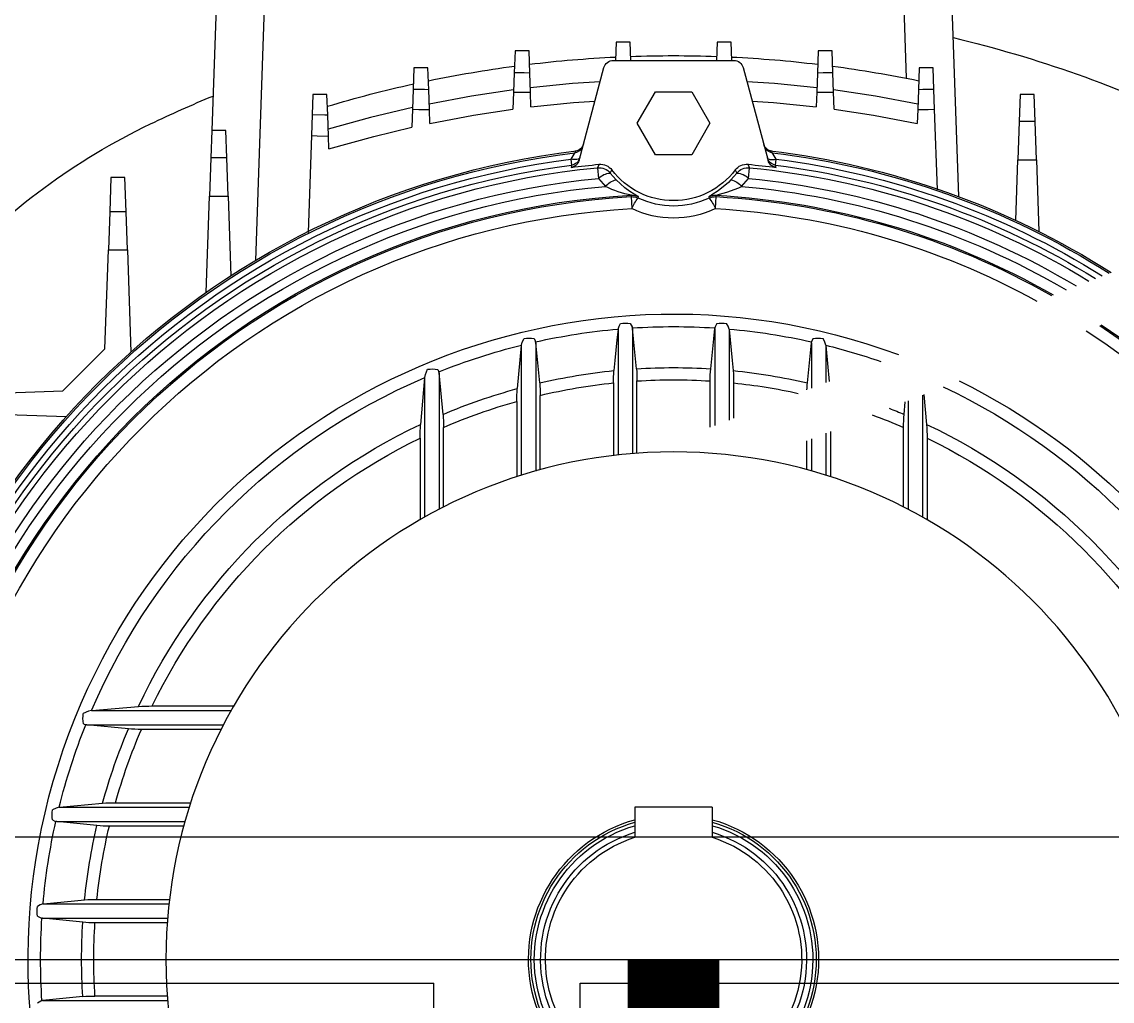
# Model space of a CAD drawing. Header units: millimetres. Extents: x 6561.5 to 6624.8, y 613.4 to 641.4.
# Drawn here: x 6612.2412 to 6612.4198, y 625.2381 to 625.3985 of the extents above; entities that cross this region are included whole.
import ezdxf

# ---------------------------------------------------------------- set-up
doc = ezdxf.new("R2010")
doc.units = ezdxf.units.MM
doc.linetypes.add('HIDDEN', pattern=[0.375, 0.25, -0.125])
doc.layers.add('01-HATCH', color=8, linetype='Continuous')

# ---------------------------------------------------------------- blocks, each defined once
blk = doc.blocks.new('A$Cbc02c842')
at = {"ltscale": 5}
for p, q in [((0.1536023603423473, 0.2832916296106873), (0.154767845321885, 0.3166667526823517)), ((0.1626796893690425, 0.316666752682238), (0.1621910205469703, 0.3026731085337246)), ((0.2687259167435059, 0.2728375928308537), (0.2671953687552104, 0.3166667526823517)), ((0.2751072128032774, 0.3166667526823517), (0.2758947011491273, 0.2941160369477416)), ((0.1742000364713476, 0.3035657048284861), (0.1743261903086477, 0.3071782780772878)), ((0.1743261903086477, 0.3071782780772878), (0.1766197011486383, 0.3071782780772878)), ((0.1766197011486383, 0.3071782780772878), (0.1767472342328347, 0.3035262083878365)), ((0.1907675182785624, 0.3055834193490341), (0.1908720236417594, 0.3085760614011974)), ((0.1908720236417594, 0.3085760614011974), (0.1931655344826595, 0.3085760614011974)), ((0.1931655344826595, 0.3085760614011974), (0.1932700398458564, 0.3055834193490341)), ((0.2073133516125836, 0.3055834193490341), (0.2074178569757805, 0.3085760614011974)), ((0.2074178569757805, 0.3085760614011974), (0.2097113678157712, 0.3085760614011974)), ((0.2097113678157712, 0.3085760614011974), (0.2098158731789681, 0.3055834193490341)), ((0.2238361572246959, 0.3035262083878365), (0.2239636903088922, 0.3071782780772878)), ((0.2239636903088922, 0.3071782780772878), (0.2262572011488828, 0.3071782780772878)), ((0.2262572011488828, 0.3071782780772878), (0.2263833549861829, 0.3035657048284861)), ((0.2101600946646158, 0.3055834193490341), (0.1904232967929147, 0.3055834193490341)), ((0.1576580895318784, 0.3008509568585964), (0.1577803569755361, 0.3043522383352979)), ((0.1577803569755361, 0.3043522383352979), (0.1600738678155267, 0.3043522383352979)), ((0.1600738678155267, 0.3043522383352979), (0.1601984027158778, 0.300786025381683)), ((0.1740895109544454, 0.3004006681423448), (0.1742000364713476, 0.3035657048284861)), ((0.1888939142347681, 0.304409882837092), (0.1848242115995617, 0.2892215458288661)), ((0.2157591798588783, 0.2892215458288661), (0.2116894772227624, 0.304409882837092)), ((0.2263833549861829, 0.3035657048284861), (0.2264938805030852, 0.3004006681423448)), ((0.2403849887416527, 0.300786025381683), (0.2405095236420038, 0.3043522383352979)), ((0.2405095236420038, 0.3043522383352979), (0.2428030344819945, 0.3043522383352979)), ((0.2428030344819945, 0.3043522383352979), (0.2429253019256521, 0.3008509568585964)), ((0.1767472342328347, 0.3035262083878365), (0.1768574572172383, 0.3003698350790387)), ((0.2237259342402922, 0.3003698350790387), (0.2238361572246959, 0.3035262083878365)), ((0.1410786696244486, 0.295570473207988), (0.1412345236424244, 0.3000335483366712)), ((0.1412345236424244, 0.3000335483366712), (0.143528034482415, 0.3000335483366712)), ((0.143528034482415, 0.3000335483366712), (0.1436838885003908, 0.295570473207988)), ((0.1575440491508289, 0.2975852676192403), (0.1576580895318784, 0.3008509568585964)), ((0.1601984027158778, 0.300786025381683), (0.1603119772300943, 0.2975336768437842)), ((0.1739918842342831, 0.2976050046412979), (0.1740895109544454, 0.3004006681423448)), ((0.1768574572172383, 0.3003698350790387), (0.1769408970751556, 0.2979804301873514)), ((0.197320747468666, 0.3004375860156756), (0.194349799208112, 0.2952917526823171)), ((0.2032626439888645, 0.3004375860156756), (0.197320747468666, 0.3004375860156756)), ((0.2062335922494185, 0.2952917526823171), (0.2032626439888645, 0.3004375860156756)), ((0.2236424943823749, 0.2979804301873514), (0.2237259342402922, 0.3003698350790387)), ((0.2264938805030852, 0.3004006681423448), (0.2265915072241569, 0.2976050046412979)), ((0.2402714142283457, 0.2975336768437842), (0.2403849887416527, 0.300786025381683)), ((0.2429253019256521, 0.3008509568585964), (0.2430393423067017, 0.2975852676192403)), ((0.2569355783546143, 0.2966035374095668), (0.2570553569751155, 0.3000335483366712)), ((0.2570553569751155, 0.3000335483366712), (0.2593488678151061, 0.3000335483366712)), ((0.2593488678151061, 0.3000335483366712), (0.2594655362320282, 0.2966926020093865)), ((0.1570835451332186, 0.2843981579362094), (0.1575440491508289, 0.2975852676192403)), ((0.1603119772300943, 0.2975336768437842), (0.1603906752700368, 0.295280059821323)), ((0.2401927161874937, 0.295280059821323), (0.2402714142283457, 0.2975336768437842)), ((0.2430393423067017, 0.2975852676192403), (0.2431420196601266, 0.2946449729344636)), ((0.2568169483004112, 0.2932064171374691), (0.2569355783546143, 0.2966035374095668)), ((0.2594655362320282, 0.2966926020093865), (0.2595847411869272, 0.2932790187259684)), ((0.1408596571120597, 0.289298775439363), (0.1410786696244486, 0.295570473207988)), ((0.1410786696244486, 0.295570473207988), (0.1436838885003908, 0.295570473207988)), ((0.1436838885003908, 0.295570473207988), (0.1439029010118702, 0.289298775439363)), ((0.194349799208112, 0.2952917526823171), (0.197320747468666, 0.2901459193489586)), ((0.2032626439888645, 0.2901459193489586), (0.2062335922494185, 0.2952917526823171)), ((0.2567430867613893, 0.2910912993998522), (0.2568169483004112, 0.2932064171374691)), ((0.2595847411869272, 0.2932790187259684), (0.2601388459345344, 0.2774115348254895)), ((0.2734453362911609, 0.2896529618190584), (0.2736011903091367, 0.2941160369477416)), ((0.2736011903091367, 0.2941160369477416), (0.2758947011491273, 0.2941160369477416)), ((0.2758947011491273, 0.2941160369477416), (0.2760505551671031, 0.2896529618190584)), ((0.1408596571120597, 0.289298775439363), (0.1404494930231976, 0.2775532126973417)), ((0.1439029010118702, 0.289298775439363), (0.1408596571120597, 0.289298775439363)), ((0.1442490706560875, 0.2793857738311658), (0.1439029010118702, 0.289298775439363)), ((0.1836024577235094, 0.2884580386200355), (0.1834793862501556, 0.2894176167998808)), ((0.197320747468666, 0.2901459193489586), (0.2032626439888645, 0.2901459193489586)), ((0.2171040052073749, 0.2894176167998808), (0.2169809337340212, 0.2884580386200355)), ((0.273226323778772, 0.2833812640503197), (0.2734453362911609, 0.2896529618190584)), ((0.2734453362911609, 0.2896529618190584), (0.2760505551671031, 0.2896529618190584)), ((0.2760505551671031, 0.2896529618190584), (0.2762695676785825, 0.2833812640503197)), ((0.1878340241721617, 0.28801200714571), (0.1880819565114962, 0.2885719669561126)), ((0.1880022764119076, 0.2862605793101807), (0.1878340241721617, 0.28801200714571)), ((0.1901958793807808, 0.2876419855811605), (0.1899254570837456, 0.2871186574740818)), ((0.2106579343737849, 0.2871186574740818), (0.2103875120776593, 0.2876419855811605)), ((0.2125014349460344, 0.2885719669561126), (0.2127493672853689, 0.28801200714571)), ((0.2127493672853689, 0.28801200714571), (0.2125811150465324, 0.2862605793101807)), ((0.1891436726912161, 0.2849585808455117), (0.1880022764119076, 0.2862605793101807)), ((0.1899254570837456, 0.2871186574740818), (0.1908876667177992, 0.2860136989599482)), ((0.2096957247397313, 0.2860136989599482), (0.2106579343737849, 0.2871186574740818)), ((0.2125811150465324, 0.2862605793101807), (0.2114397187663144, 0.2849585808455117)), ((0.2899501398208031, 0.2807990327809762), (0.2901470236422483, 0.286437047749871)), ((0.2901470236422483, 0.286437047749871), (0.2924405344822389, 0.286437047749871)), ((0.2924405344822389, 0.286437047749871), (0.2926374183036842, 0.2807990327809762)), ((0.1933389001744672, 0.2832742105496777), (0.1933841568954904, 0.2834984163163767)), ((0.1934480041984443, 0.2813136260755869), (0.1933389001744672, 0.2832742105496777)), ((0.1945396668818375, 0.2832695150407858), (0.1944878407314263, 0.2830490175713862)), ((0.2060955507261042, 0.2830490175713862), (0.206043724575693, 0.2832695150407858)), ((0.2072444912830633, 0.2832742105496777), (0.2071353872590862, 0.2813136260755869)), ((0.2071992345620401, 0.2834984163163767), (0.2072444912830633, 0.2832742105496777)), ((0.273226323778772, 0.2833812640503197), (0.2727702629392752, 0.2703213903361643)), ((0.2762695676785825, 0.2833812640503197), (0.273226323778772, 0.2833812640503197)), ((0.2768208941545254, 0.2675933394431809), (0.2762695676785825, 0.2833812640503197)), ((0.2897323349391172, 0.2745619170119085), (0.2899501398208031, 0.2807990327809762)), ((0.2899501398208031, 0.2807990327809762), (0.2926374183036842, 0.2807990327809762)), ((0.2926374183036842, 0.2807990327809762), (0.2928552231853701, 0.2745619170119085)), ((0.2897323349391172, 0.2745619170119085), (0.2891479462198276, 0.2578272136250348)), ((0.2928552231853701, 0.2745619170119085), (0.2897323349391172, 0.2745619170119085)), ((0.2934219963055966, 0.2583316583836108), (0.2928552231853701, 0.2745619170119085)), ((0.191206172289867, 0.2615883220567525), (0.1911920478580669, 0.2614937035055505)), ((0.1911920478580669, 0.2614937035055505), (0.1911920478580669, 0.2466894610111581)), ((0.1935580102665426, 0.2616518633396367), (0.1935389142074655, 0.261767077367324)), ((0.1935580102665426, 0.2616518633396367), (0.1935580102665426, 0.2457752239246815)), ((0.2070253811918974, 0.2616518633396367), (0.2070444772509745, 0.261767077367324)), ((0.2070253811918974, 0.2616518633396367), (0.2070253811918974, 0.2411852334817581)), ((0.2093772191676635, 0.2615883220567525), (0.2093913435994637, 0.2614937035055505)), ((0.2093913435994637, 0.2614937035055505), (0.2093913435994637, 0.2409588514727261)), ((0.1753688670553402, 0.2589464119504896), (0.1753587145251458, 0.2588692928239311)), ((0.1777246769327121, 0.2593553577996204), (0.1776994897020359, 0.2594952396972872)), ((0.1777246769327121, 0.2593553577996204), (0.1777246769327121, 0.2518934194160352)), ((0.178373931082433, 0.2527618558225981), (0.1777246769327121, 0.2593553577996204)), ((0.2222094603750975, 0.2527618558225981), (0.2228587145248184, 0.2593553577996204)), ((0.2228587145248184, 0.2593553577996204), (0.2228839017564042, 0.2594952396972872)), ((0.2228587145248184, 0.2593553577996204), (0.2228587145248184, 0.2383365148370444)), ((0.2252145244030999, 0.2589464119504896), (0.2252246769323847, 0.2588692928239311)), ((0.1753587145251458, 0.2588692928239311), (0.1748099588078276, 0.2530197024869381)), ((0.1753587145251458, 0.2588692928239311), (0.1753587145251458, 0.2528076565026254)), ((0.2252246769323847, 0.2588692928239311), (0.2252246769323847, 0.2376310364209644)), ((0.2252246769323847, 0.2588692928239311), (0.225884788432495, 0.2518326793877463)), ((0.3002899347632138, 0.2514637199259937), (0.2934219963055966, 0.2583316583836108)), ((0.2380456454077375, 0.2476181173971668), (0.2386920478586489, 0.2544349718227181)), ((0.2386920478586489, 0.2544349718227181), (0.2387231116019848, 0.2545994462915928)), ((0.2386920478586489, 0.2544349718227181), (0.2386920478586489, 0.232057082994686)), ((0.2388915362355419, 0.2549754832115809), (0.2387231116019848, 0.2545994462915928)), ((0.2410518733870504, 0.2536367749386841), (0.2410580102662152, 0.2535816471309431)), ((0.2410580102662152, 0.2535816471309431), (0.2410580102662152, 0.2307756254450055)), ((0.2410580102662152, 0.2535816471309431), (0.2417225343644986, 0.2459724724694183)), ((0.1904508472746329, 0.2527606322788074), (0.1904508472746329, 0.2469758700681837)), ((0.1942954093722165, 0.2454902838055091), (0.1942954093722165, 0.2530824847264626)), ((0.2062879820853141, 0.2412418638822942), (0.2062879820853141, 0.2530824847264626)), ((0.2101325441828976, 0.2527606322788074), (0.2101325441828976, 0.2408738538444481)), ((0.1592871081450085, 0.2508532867456665), (0.1588608570930319, 0.2459724724694183)), ((0.1595253811913153, 0.2507594602093945), (0.1595253811913153, 0.2307756254450055)), ((0.2221273747593386, 0.2385392093288488), (0.2221273747593386, 0.2507268388184798)), ((0.3165201933918524, 0.2508969468056534), (0.3002899347632138, 0.2514637199259937)), ((0.1618913435997911, 0.2498277977269368), (0.1618913435997911, 0.232057082994686)), ((0.162537746049793, 0.2476181173971668), (0.1623451603211379, 0.2496490949665144)), ((0.2259673758264853, 0.2497341868048011), (0.2259673758264853, 0.2373936816590572)), ((0.2997854900052062, 0.2471896698396563), (0.3165201933918524, 0.2477740585590595)), ((0.1626197486077672, 0.2324319350231576), (0.1626197486077672, 0.2454779271511711)), ((0.1746160156310452, 0.2448171096894498), (0.1746160156310452, 0.2373936816590572)), ((0.2379636428497633, 0.2324319350231576), (0.2379636428497633, 0.2454779271511711)), ((0.1587780164857122, 0.2437146542645792), (0.1587780164857122, 0.2303499456518807)), ((0.1753587145251458, 0.244524651663653), (0.1753587145251458, 0.2376310364209644)), ((0.1777246769327121, 0.2435929891811952), (0.1777246769327121, 0.2383365148370444)), ((0.1784560166981919, 0.2385392093288488), (0.1784560166981919, 0.2433050041229876)), ((0.2418053749718183, 0.2437146542645792), (0.2418053749718183, 0.2303499456518807)), ((0.2856729306442958, 0.1998470985917606), (0.2723082220320521, 0.1998470985917606)), ((0.2955399235108871, 0.1990997338863849), (0.2727339018249495, 0.1990997338863849)), ((0.2955399235108871, 0.1990997338863849), (0.287930748849476, 0.1997642579851231)), ((0.2955950513180596, 0.199093597006879), (0.2955399235108871, 0.1990997338863849)), ((0.2963932482027758, 0.1967337714784776), (0.2740153593742889, 0.1967337714784776)), ((0.2895763937769971, 0.1960873690282483), (0.2963932482027758, 0.1967337714784776)), ((0.2963932482027758, 0.1967337714784776), (0.2965577226716505, 0.1967648352224955)), ((0.2969337595916386, 0.196933259855939), (0.2965577226716505, 0.1967648352224955)), ((0.2743902114027605, 0.1960053664701604), (0.2874362035311151, 0.1960053664701604)), ((0.2916924631847451, 0.1840090994465413), (0.2793519580384327, 0.1840090994465413)), ((0.3008275692038751, 0.1832664005530091), (0.2937909557679177, 0.1839265120525511)), ((0.1939583623955059, 0.1832709193490132), (0.2066250290620246, 0.1832709193490132)), ((0.1939583623955059, 0.1832709193490132), (0.1939583623955059, 0.1783337774187999)), ((0.2066250290620246, 0.1832709193490132), (0.2066250290620246, 0.1783337774187999)), ((0.3008275692038751, 0.1832664005530091), (0.279589312800681, 0.1832664005530091)), ((0.3009046883300925, 0.1832562480229285), (0.3008275692038751, 0.1832664005530091)), ((0.3013136341789959, 0.1809004381451018), (0.2802947912171021, 0.1809004381451018)), ((0.2947201322024284, 0.1802511839952672), (0.3013136341789959, 0.1809004381451018)), ((0.3013136341789959, 0.1809004381451018), (0.3014535160766627, 0.1809256253762328)), ((0.280497485708338, 0.1801690983793947), (0.2926851151980827, 0.1801690983793947)), ((0.2947189086582966, 0.1681742678032947), (0.2828321302242784, 0.1681742678032947)), ((0.3034519798850397, 0.1674330672196334), (0.2829171278528975, 0.1674330672196334)), ((0.3035465984369239, 0.1674189427880606), (0.3034519798850397, 0.1674330672196334)), ((0.303610139719467, 0.165067104811726), (0.2831435098617021, 0.165067104811726)), ((0.2832001402623519, 0.1643297057057111), (0.2950407611062928, 0.1643297057057111)), ((0.303610139719467, 0.165067104811726), (0.3037253537470406, 0.1650862008709169)), ((0.2832001402623519, 0.1523371329923862), (0.2950407611062928, 0.1523371329923862)), ((0.303610139719467, 0.1515997338863713), (0.2831435098617021, 0.1515997338863713)), ((0.303610139719467, 0.1515997338863713), (0.3037253537470406, 0.1515806378272941))]:
    blk.add_line(p, q, dxfattribs=at)
at = {"ltscale": 0.5}
blk.add_line((0.3953048170499187, 0.1583334193490487), (0.01134648371703406, 0.1583334193490487), dxfattribs=at)
at = {"ltscale": 5, "flags": 128}
for points in [[(0.1742000364713476, 0.3035657048284861), (0.1758085278518138, 0.3035403090192972), (0.1767472342328347, 0.3035262083878365)], [(0.2238361572246959, 0.3035262083878365), (0.2247748636057167, 0.3035403090192972), (0.2263833549861829, 0.3035657048284861)], [(0.1768320344428957, 0.3010978480887729), (0.1837542052428489, 0.30179294664498), (0.1882720362384589, 0.3020890025593985)], [(0.2123113552190716, 0.3020890025593985), (0.2168291862146816, 0.30179294664498), (0.2237513570146348, 0.3010978480887729)], [(0.1576580895318784, 0.3008509568585964), (0.1594868561207932, 0.3008038499048666), (0.1601984027158778, 0.300786025381683)], [(0.1602804136084615, 0.2984375406867343), (0.1672142023410288, 0.2997254256177371), (0.1741019417816005, 0.3007566404488102)], [(0.1768574572172383, 0.3003698350790387), (0.1752589653490304, 0.3003872261405718), (0.1740895109544454, 0.3004006681423448)], [(0.2264938805030852, 0.3004006681423448), (0.2253244261094096, 0.3003872261405718), (0.2237259342402922, 0.3003698350790387)], [(0.22648144967593, 0.3007566404488102), (0.2333691891165017, 0.2997254256177371), (0.2403029778490691, 0.2984375406867343)], [(0.2403849887416527, 0.300786025381683), (0.2410965353367374, 0.3008038499048666), (0.2429253019256521, 0.3008509568585964)], [(0.1874247743437536, 0.2989269781186863), (0.1839218792586053, 0.2986894143629684), (0.1769408970751556, 0.2979804301873514)], [(0.2236424943823749, 0.2979804301873514), (0.2166615121989253, 0.2986894143629684), (0.2131586171146864, 0.2989269781186863)], [(0.1603119772300943, 0.2975336768437842), (0.1585780405505375, 0.2975656043010417), (0.1575440491508289, 0.2975852676192403)], [(0.1739918842342831, 0.2976050046412979), (0.1675534751959731, 0.2966269601124054), (0.1603906752700368, 0.295280059821323)], [(0.2401927161874937, 0.295280059821323), (0.2330299162615574, 0.2966269601124054), (0.2265915072241569, 0.2976050046412979)], [(0.2430393423067017, 0.2975852676192403), (0.242005350906993, 0.2975656043010417), (0.2402714142283457, 0.2975336768437842)], [(0.2430297010271261, 0.2978613577554938), (0.2499142779217891, 0.2962282310867863), (0.2568557453216727, 0.2943174184687791)], [(0.2569355783546143, 0.2966035374095668), (0.2574174411604417, 0.2966202563955562), (0.2594655362320282, 0.2966926020093865)], [(0.2567430867613893, 0.2910912993998522), (0.2493956583477939, 0.2931401212453579), (0.2431420196601266, 0.2946449729344636)], [(0.2595847411869272, 0.2932790187259684), (0.2586750333759937, 0.2932548001166992), (0.2568169483004112, 0.2932064171374691)], [(0.18493048750247, 0.2896181728996794), (0.1848800116024449, 0.2895262805046173), (0.1847828848096924, 0.289450213482894), (0.1846421709090009, 0.2893923713060644), (0.1844623086028605, 0.2893545785580613), (0.1842489715020292, 0.2893380273798698), (0.1840088891478899, 0.2893432398647633), (0.1837496347418437, 0.2893700515895148), (0.1834793862501556, 0.2894176167998808)], [(0.1841338578717568, 0.2904745941835358), (0.1841566003979551, 0.2905608774693178), (0.1841966837403106, 0.2907129464601326)], [(0.2156529039550605, 0.2896181728996794), (0.2157033798550856, 0.2895262805046173), (0.2158005066478381, 0.289450213482894), (0.2159412205494391, 0.2893923713060644), (0.21612108285467, 0.2893545785579477), (0.2163344199555013, 0.2893380273798698), (0.2165745023096406, 0.2893432398647633), (0.2168337567156868, 0.2893700515895148), (0.2171040052073749, 0.2894176167998808)], [(0.2163867077181294, 0.2907129464601326), (0.2164094470665532, 0.2906266780780129), (0.2164495335857737, 0.2904745941835358)], [(0.1834977315068045, 0.2880605166736245), (0.1835205260815655, 0.2881470438438214), (0.1836024577235094, 0.2884580386200355)], [(0.2169809337340212, 0.2884580386200355), (0.2170037214284548, 0.2883715436622083), (0.217085659950726, 0.2880605166736245)], [(0.1908876667177992, 0.2860136989599482), (0.1912855429511637, 0.2856211172293683), (0.1929761150070135, 0.2842486774335953), (0.194010346325058, 0.283590953354917), (0.1944273012688882, 0.2833483383490716), (0.1945396668818375, 0.2832695150407858)], [(0.206043724575693, 0.2832695150407858), (0.2060517163656641, 0.283280231854917), (0.2062830927718551, 0.2834226196874283), (0.2067209412900866, 0.2836786353348657), (0.2074466084088726, 0.2841398451440114), (0.2082657983075933, 0.2847329703113815), (0.2096957247397313, 0.2860136989599482)], [(0.1933841568954904, 0.2834984163163767), (0.1933371753013944, 0.2835157634496568), (0.1932502833581111, 0.2835393735526281), (0.1927571253129372, 0.2836660034629972), (0.1915436233414312, 0.2840120755135445), (0.1895945274557107, 0.2847459348909638), (0.1891436726912161, 0.2849585808455117)], [(0.191206172289867, 0.2615883220567525), (0.1913644336921152, 0.2620484733562876), (0.1916012812064309, 0.2625140159100852)], [(0.1932012143536213, 0.2625108291152287), (0.1934873417951621, 0.2619368368681876), (0.1935389142074655, 0.261767077367324)], [(0.2073821771039093, 0.2625108291152287), (0.2070960496623684, 0.2619368368681876), (0.2070444772509745, 0.261767077367324)], [(0.2093772191676635, 0.2615883220567525), (0.2092189577663248, 0.2620484733562876), (0.2089821102510996, 0.2625140159100852)], [(0.1911920478580669, 0.2614937035055505), (0.1910269822130886, 0.2598159778016793), (0.1908621991854034, 0.2581377605690136), (0.1906977027604171, 0.2564590276419381), (0.1905334972136643, 0.2547797546017705)], [(0.1942129276460491, 0.2550813733352584), (0.1940495570418079, 0.256724051102708), (0.193885945971715, 0.2583666914721903), (0.1937220963957316, 0.2600092953205717), (0.1935580102665426, 0.2616518633396367)], [(0.2063704638114814, 0.2550813733352584), (0.2065338344166321, 0.256724051102708), (0.206697445486725, 0.2583666914721903), (0.206861295061799, 0.2600092953205717), (0.2070253811918974, 0.2616518633396367)], [(0.2093913435994637, 0.2614937035055505), (0.209556409244442, 0.2598159778016793), (0.2097211922721272, 0.2581377605690136), (0.2098856886971134, 0.2564590276419381), (0.2100498942438662, 0.2547797546017705)], [(0.1753688670553402, 0.2589464119504896), (0.1755111319700973, 0.2594231668127236), (0.1758023437025713, 0.2600618691815839)], [(0.1774497014569079, 0.2600384384955419), (0.1776488395601064, 0.2596470114696672), (0.1776994897020359, 0.2594952396972872)], [(0.2231336900006227, 0.2600384384955419), (0.2229345518974242, 0.2596470114696672), (0.2228839017564042, 0.2594952396972872)], [(0.2252145244030999, 0.2589464119504896), (0.2250722594874333, 0.2594231668127236), (0.2247810477549592, 0.2600618691815839)], [(0.2410518733870504, 0.2536367749386841), (0.2409293775465358, 0.254128611100839), (0.2405751017224702, 0.2550154094842014)], [(0.2955950513180596, 0.199093597006879), (0.2960868874808966, 0.1989711011668192), (0.2969736858642591, 0.1986168253430947)], [(0.3009046883300925, 0.1832562480229285), (0.3013814431926676, 0.1831139831080577), (0.3020201455613005, 0.1828227713753563)], [(0.3019967148750311, 0.1811754136206787), (0.3016052878494975, 0.1809762755179349), (0.3014535160766627, 0.1809256253762328)], [(0.3034519798850397, 0.1674330672196334), (0.301774254181737, 0.167598132864498), (0.3000960369483892, 0.1677629158920695), (0.298417304021541, 0.1679274123176242), (0.2967380309812597, 0.1680916178639222)], [(0.3035465984369239, 0.1674189427880606), (0.3040067497361179, 0.1672606813862672), (0.3044722922898018, 0.1670238338712693)], [(0.2970396497150887, 0.1644121874314237), (0.2986823274825383, 0.1645755580365744), (0.3003249678515658, 0.1647391691065536), (0.3019675717007431, 0.1649030186824234), (0.303610139719467, 0.165067104811726)], [(0.3044691054949453, 0.1654239007239653), (0.3038951132477905, 0.1651377732829928), (0.3037253537470406, 0.1650862008709169)], [(0.2970396497150887, 0.1522546512666736), (0.2986823274825383, 0.1520912806616366), (0.3003249678515658, 0.1519276695915437), (0.3019675717007431, 0.1517638200156739), (0.303610139719467, 0.1515997338863713)], [(0.3044691054949453, 0.151242937974132), (0.3038951132477905, 0.1515290654152182), (0.3037253537470406, 0.1515806378272941)]]:
    blk.add_lwpolyline(points, dxfattribs=at)
blk.add_circle((0.20029169572922, 0.1583334193490487), 0.08312499999995197)
at = {"ltscale": 5}
for centre, radius, start, end in [((0.20029169572922, 0.1167709193491078), 0.1979166666665524, 103.374298267322, 115.6428089723778), ((0.20029169572922, 0.1084584193491196), 0.1979166666665525, 92.752560527254, 96.846806608858), ((0.1904232967929147, 0.3040000860156056), 0.001583333333332418, 90, 164.9999999960491), ((0.20029169572922, 0.1084584193491196), 0.1979166666665524, 87.96010325832938, 92.03989674167063), ((0.20029169572922, 0.1084584193491196), 0.1979166666665525, 83.153193391142, 87.24743947274598), ((0.2101600946646158, 0.3040000860156056), 0.00158333333333242, 15.00000000395086, 90), ((0.20029169572922, 0.1084584193491196), 0.1979166666665524, 97.564357101933, 101.7029006185224), ((0.20029169572922, 0.1084584193491196), 0.1979166666665524, 78.29709938147764, 82.43564289806703), ((0.20029169572922, 0.1084584193491196), 0.1979166666665525, 73.35378190321248, 77.56946261219039), ((0.20029169572922, 0.1167709193491078), 0.1979166666665522, 64.35719102762226, 67.60446505933149), ((0.2386630326320756, 0.1967047562521316), 0.1092499999999369, 42.91628040426706, 64.35719102762226), ((0.1839423941075893, 0.2920456808397489), 0.001582710224465447, 276.9482079512082, 344.9940483081932), ((0.1840052819100038, 0.2922853312675784), 0.001583991364581888, 276.940303750116, 345.0050893483821), ((0.2165780499719858, 0.2922852626672352), 0.001583916068943376, 194.993071225358, 263.0615356661095), ((0.2166409973499412, 0.2920456808397489), 0.001582710224465626, 195.0059516918068, 263.0517920487918), ((0.20029169572922, 0.1583334193490487), 0.1333958333332564, 96.81812792526432, 122.4848433418745), ((0.20029169572922, 0.1583334193490487), 0.1331253762842723, 96.97135397020101, 122.3990146578619), ((0.20029169572922, 0.1583334193490487), 0.1321579379807925, 97.30861624164197, 122.0883297119735), ((0.003396573441250439, 0.4016545099219115), 0.2121955222121712, 328.0667119019021, 328.4023925768667), ((0.1834017567209685, 0.2900279639810037), 0.001582702287746475, 277.285239235977, 344.9940938544884), ((0.217181634736562, 0.2900279639810037), 0.001582702287746573, 195.0059061455116, 262.714760764023), ((0.20029169572922, 0.1583334193490487), 0.1333958333332563, 6.816609940236508, 83.12945371587978), ((0.3972677016411126, 0.4017045923908995), 0.2122906554703863, 211.597682646866, 211.9332128970062), ((0.20029169572922, 0.1583334193490487), 0.1331253762842723, 6.97135393454006, 83.02864602979899), ((0.20029169572922, 0.1583334193490487), 0.1321579379807889, 7.308616219228536, 82.69138375835804), ((0.20029169572922, 0.1583334193490487), 0.1311904996773084, 97.30861624164197, 121.7717696240629), ((0.20029169572922, 0.1583334193490487), 0.130275591395865, 95.48732352359181, 121.4668243516154), ((0.1832942087423817, 0.2896313109599191), 0.001583924305502894, 277.3825018593275, 345.0069147400548), ((0.20029169572922, 0.1583334193490487), 0.1308096212613747, 95.35577067529991, 97.37626477402239), ((0.188060286409609, 0.2856468970373385), 0.002375908336765519, 38.27610509056125, 95.46466651801452), ((0.1883036105548399, 0.2862082550214495), 0.002374081848905382, 37.15041039398338, 95.35717185530198), ((0.20029169572922, 0.2952917526823171), 0.01266666666665928, 217.1518115215667, 322.8481884784333), ((0.2122797809026906, 0.2862082550212222), 0.002374081849068256, 84.64282814469802, 142.8495896060166), ((0.2125231050479215, 0.2856468970373385), 0.002375908336765902, 84.53533348198548, 141.7238949094388), ((0.20029169572922, 0.1583334193490487), 0.1308096212613747, 82.6237352259776, 84.64422932470008), ((0.20029169572922, 0.1583334193490487), 0.1302755913958649, 5.487323550545765, 84.5126764764082), ((0.2172892456221689, 0.2896313828302368), 0.00158400366398137, 194.995007777676, 262.6155756245382), ((0.20029169572922, 0.1583334193490487), 0.1311904996773083, 7.308616219228536, 82.69138375835804), ((0.20029169572922, 0.1583334193490487), 0.1285161004811677, 95.48732352359181, 120.8645223927198), ((0.1900147176504561, 0.2843343828997718), 0.00278570500122159, 91.83620638062966, 136.2544122158188), ((0.1913966807144334, 0.2832034808163257), 0.002855944898600027, 100.2666575642774, 142.0813019474052), ((0.2091867107430971, 0.2832034808163257), 0.00285594489860266, 37.91869805259484, 79.73334243572268), ((0.2105686738070744, 0.2843343828997718), 0.00278570500122098, 43.74558778418119, 88.16379361937034), ((0.20029169572922, 0.1583334193490487), 0.1285161004811676, 5.487323550545765, 84.5126764764082), ((0.20029169572922, 0.1583334193490487), 0.1271149477506038, 95.03132253678294, 120.369270414914), ((0.2045478961401841, 0.2980857122282146), 0.01482628737921702, 280.3014351721251, 297.6997419345296), ((0.20029169572922, 0.1583334193490487), 0.1271149477506036, 5.031322566690609, 84.96867746321706), ((0.20029169572922, 0.1583334193490487), 0.1253554568359063, 93.1588045146843, 119.7266146159072), ((0.20029169572922, 0.1583334193490487), 0.1251340987575033, 93.18515180249561, 119.6440618115601), ((0.1934704891166348, 0.2809020217189868), 0.002375835747338728, 64.64611793423835, 93.17503054485266), ((0.1935146521939259, 0.2811261667938538), 0.002375836025385824, 64.44144697235554, 93.14861561333326), ((0.1992318405257265, 0.2790272126082414), 0.006219360836041517, 139.7098325526124, 158.4305733119334), ((0.20029169572922, 0.2952102223803763), 0.01347514880198166, 244.4874971340664, 295.5125028659335), ((0.2070687392636046, 0.2811261667938538), 0.002375836025383865, 86.85138438666674, 115.5585530276445), ((0.2071129023408957, 0.2809020217189868), 0.002375835747335832, 86.82496945514734, 115.3538820657617), ((0.201351550931804, 0.2790272126082414), 0.006219360836069792, 21.56942668806658, 40.2901674473876), ((0.20029169572922, 0.1583334193490487), 0.1253554568359062, 3.158804521976176, 86.84119548531571), ((0.20029169572922, 0.1583334193490487), 0.1251340987575032, 3.185151804301221, 86.81484819750438), ((0.20029169572922, 0.1583334193490487), 0.1231704808802888, 93.18515180249561, 118.8942994633735), ((0.20029169572922, 0.2956679352338938), 0.01590227358516616, 244.5096348027768, 295.4903651972232), ((0.20029169572922, 0.1583334193490487), 0.1231704808802888, 3.185151804301221, 86.81484819750438), ((0.20029169572922, 0.1583334193490487), 0.1056855187303239, 200.5776930267063, 110.3864641445304), ((0.192371240348848, 0.2474471652015495), 0.01508651143746549, 86.84632010850495, 92.92543332544939), ((0.2082121511086825, 0.2474471652018906), 0.01508651143705602, 87.07456667455064, 93.15367989149505), ((0.20029169572922, 0.1583334193490487), 0.1253554568359063, 123.9732808172995, 176.8411954780238), ((0.20029169572922, 0.1583334193490487), 0.1251340987575033, 123.9035058231205, 176.8148481956988), ((0.20029169572922, 0.1583334193490487), 0.1231704808802888, 123.2708807201249, 176.8148481956988), ((0.20029169572922, 0.1583334193490487), 0.1036538550625725, 95.02857363010096, 102.589135556331), ((0.20029169572922, 0.1583334193490487), 0.1036538550625723, 86.26468218141646, 93.73531781858357), ((0.20029169572922, 0.1583334193490487), 0.1036538550625725, 77.41086444366903, 84.97142636989904), ((0.20029169572922, 0.1583334193490487), 0.1036538550625725, 103.912679421788, 109.1013343703191), ((0.176529290348526, 0.2532491326817876), 0.006851410806697271, 82.27960556976154, 96.09064654884396), ((0.2240541011090045, 0.253249132682015), 0.006851410806374006, 83.90935345115605, 97.72039443023846), ((0.20029169572922, 0.1583334193490487), 0.1036538550625724, 68.23707983127208, 76.087320578212), ((0.20029169572922, 0.1583334193490487), 0.09693873334183209, 95.77738280252551, 103.0675201969564), ((0.2130648556333199, 0.2528462123169106), 0.02261417029143407, 175.0951444318425, 180.2168280648248), ((0.20029169572922, 0.1583334193490487), 0.09693873334183209, 86.40477646634312, 93.59522353365689), ((0.1729458658558087, 0.253202667641915), 0.02134988178616153, 359.6774684646882, 5.048332913833789), ((0.2276375256017218, 0.253202667641915), 0.02134988178607445, 174.9516670861662, 180.3225315353118), ((0.1875185358242106, 0.2528462123169106), 0.02261417029164825, 359.7831719351752, 4.904855568157483), ((0.20029169572922, 0.1583334193490487), 0.09693873334183209, 76.93247980304365, 84.22261719747449), ((0.2398947197573307, 0.2481896825957506), 0.0068595529864985, 84.30761452907544, 98.40945020163139), ((0.20029169572922, 0.1583334193490487), 0.1036538550625724, 23.1558531062936, 66.84414687531807), ((0.20029169572922, 0.1583334193490487), 0.1056855187303239, 116.2545905399482, 194.8290134535299), ((0.20029169572922, 0.1583334193490487), 0.1036538550625727, 115.2259933371454, 156.8441468937064), ((0.1557604956144587, 0.2508305432602924), 0.02269575801510711, 1.983248933062793, 4.881530924816657), ((0.20029169572922, 0.1583334193490487), 0.09493861616837874, 95.94967253584912, 102.4065491790376), ((0.20029169572922, 0.1583334193490487), 0.09493861616837866, 86.37881037956443, 93.62118962043557), ((0.20029169572922, 0.1583334193490487), 0.09493861616837874, 76.70305393833259, 84.05032746415091), ((0.2448228958430718, 0.2508305432602924), 0.02269575801516918, 175.1184690751834, 180.2618043180101), ((0.2012975293375803, 0.2498141621022683), 0.02466997612122971, 359.8142578218911, 4.693233307650337), ((0.20029169572922, 0.1583334193490487), 0.09693873334183217, 67.07897450667407, 74.6916824178379), ((0.20029169572922, 0.1583334193490487), 0.09693873334183217, 111.3628227422784, 112.9210254933259), ((0.20029169572922, 0.1583334193490487), 0.09493861616837866, 66.62151714490628, 74.30924753568132), ((0.138186426290531, 0.2456134171727058), 0.02443369798067622, 359.682281161417, 4.706210286286226), ((0.20029169572922, 0.1583334193490487), 0.09493861616837904, 110.0454217159082, 113.3784828550937), ((0.262396965167909, 0.2456134171727058), 0.02443369798074137, 175.2937897137138, 180.317718838583), ((0.20029169572922, 0.1583334193490487), 0.09693873334183217, 115.3021630980374, 154.6978369023786), ((0.1875297241024327, 0.2437901669458711), 0.02875180677869497, 175.6469773736653, 180.1504796870689), ((0.2130536673550978, 0.2437901669458711), 0.02875180677878821, 359.8495203129311, 4.353022626334721), ((0.20029169572922, 0.1583334193490487), 0.096938733341832, 25.30216309762144, 64.6978369019626), ((0.20029169572922, 0.1583334193490487), 0.09493861616837866, 115.9297388368414, 154.0702611739696), ((0.20029169572922, 0.1583334193490487), 0.09493861616837858, 25.92973882603045, 64.07026116315859), ((0.285748443325474, 0.1710953909751538), 0.02875180677857962, 85.64697734021027, 90.15047968704934), ((0.2901479589756946, 0.1979364433771593), 0.00685955298663489, 351.5905497808852, 5.69238550532875), ((0.20029169572922, 0.1583334193490487), 0.1036538550625724, 13.91267938982299, 21.76292017946656), ((0.2875716935525361, 0.2204386887875103), 0.02443369798056164, 269.6822811615538, 274.7062102944968), ((0.20029169572922, 0.1583334193490487), 0.09493861616837866, 15.69075243608098, 23.37848286489232), ((0.20029169572922, 0.1583334193490487), 0.09693873334183209, 15.30831757561848, 22.92102551166997), ((0.2917724384817575, 0.1593392529578637), 0.02466997612116663, 85.30676671695649, 90.18574216981678), ((0.295207409061959, 0.1820958247295152), 0.006851410806683837, 352.2796055790036, 6.090646532473549), ((0.20029169572922, 0.1583334193490487), 0.02374999999998592, 105.4660099258315, 74.53399007416849), ((0.20029169572922, 0.1583334193490487), 0.02335416666665319, 105.7348791916135, 74.26512080838653), ((0.20029169572922, 0.1583334193490487), 0.1036538550625723, 5.028573606225662, 12.58913557600364), ((0.20029169572922, 0.1583334193490487), 0.02279999999998674, 106.127620183519, 73.872379816481), ((0.20029169572922, 0.1583334193490487), 0.0217708333333207, 106.9123898202943, 73.08761017970572), ((0.2927888196402364, 0.2028646194633552), 0.02269575801523703, 269.7381956491926, 274.8815309405276), ((0.20029169572922, 0.1583334193490487), 0.0949386161683785, 5.949672511322932, 13.29694604989792), ((0.20029169572922, 0.1583334193490487), 0.09693873334183209, 5.777382786978134, 13.06752020499602), ((0.20029169572922, 0.1583334193490487), 0.02097916666665454, 107.5709635610129, 72.4290364389871), ((0.2948044886963999, 0.1455602594447214), 0.02261417029164365, 85.0951444339411, 90.21682806470756), ((0.2894054415812661, 0.1662538747287385), 0.01508651143717213, 356.8463200989087, 2.925433300351625), ((0.2951609440217453, 0.1856792492218915), 0.02134988178619483, 269.6774684728827, 275.0483328945435), ((0.20029169572922, 0.1583334193490487), 0.0949386161683785, 356.3788103800948, 3.621189619905224), ((0.20029169572922, 0.1583334193490487), 0.09693873334183209, 356.4047764504264, 3.595223549573589), ((0.20029169572922, 0.1583334193490487), 0.1036538550625723, 356.2646822142682, 3.735317785731693), ((0.2951609440217453, 0.1309875894762058), 0.02134988178614534, 84.95166710545648, 90.32253152711733)]:
    blk.add_arc(centre, radius, start, end, dxfattribs=at)

msp = doc.modelspace()

# ---------------------------------------------------------------- hatches: boundary and pattern name
at = {"layer": '01-HATCH', "transparency": 33554687}
h = msp.add_hatch(dxfattribs=at)
h.set_pattern_fill('BRICKS', color=256, scale=0.8, pattern_type=2)
h.set_pattern_definition([(0, (62.33247168198977, -0.8151436306175128), (0.2, 0.16), [0.376, -0.024]), (0, (62.33247168198977, -0.6791436306175456), (0.2, 0.16), [0.376, -0.024]), (90, (62.33247168198977, -0.8151436306175128), (-0.2, 0.16), [0.136, -0.184]), (90, (62.30847168198852, -0.8151436306175128), (-0.2, 0.16), [0.136, -0.184])])
h.paths.add_polyline_path([(6612.642796044278, 626.0865973471246), (6612.642796044189, 625.0865973471246), (6609.442796043634, 625.0865973467608), (6609.442796041733, 626.0865973467608)])

# ---------------------------------------------------------------- linework, layer by layer
at = {"color": 54, "linetype": 'HIDDEN', "ltscale": 0.9, "const_width": 0.015}
msp.add_lwpolyline([(6612.347923300915, 625.24493068079), (6612.347923300915, 622.9696821336875), (6622.120066379299, 622.9696821336875)], dxfattribs=at)

# ---------------------------------------------------------------- block references
at = {"xscale": -1}
msp.add_blockref('A$Cbc02c842', (6612.548214996643, 625.086597261441), dxfattribs=at)

doc.saveas('drawing.dxf')
